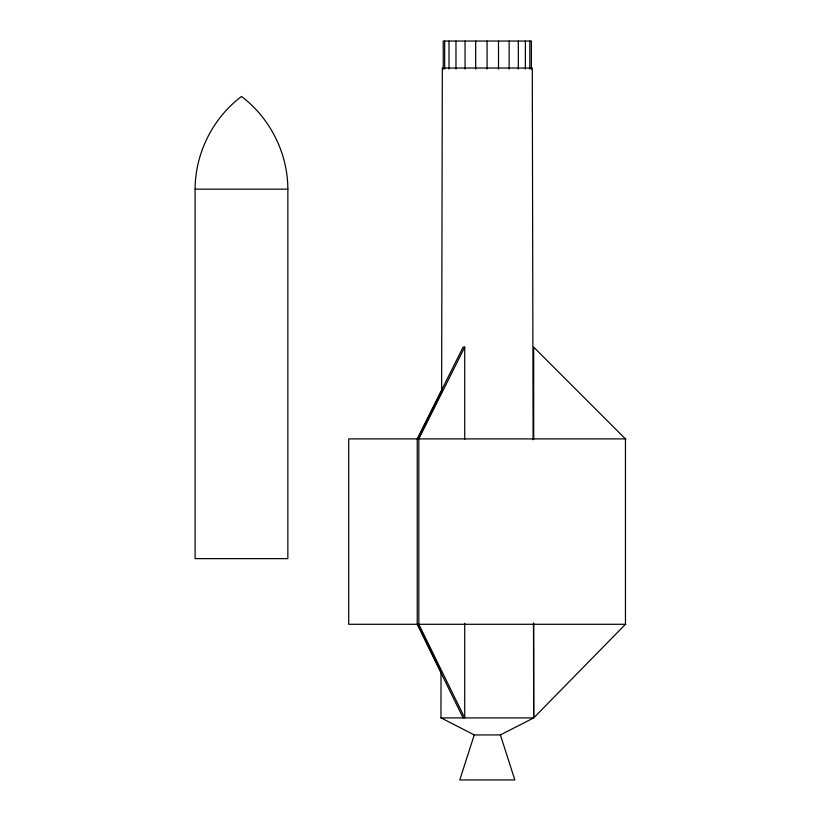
<?xml version="1.0" encoding="UTF-8"?>
<svg xmlns="http://www.w3.org/2000/svg" width="821" height="821" viewBox="0 0 821 821"><rect width="100%" height="100%" fill="white"/><g stroke="black" fill="none" stroke-linecap="round" stroke-linejoin="round"><path stroke-width="1.23" d="M533.691 439.184L533.691 347.129L625.458 438.896L625.458 624.288L533.691 717.913L500.389 734.939L474.24 734.939L440.959 717.841L441.031 671.773M441.636 391.053L442.324 68.02L532.295 68.02L533.096 439.758M195.1 189.158C195.213 153.188 212.772 118.121 241.477 96.457C270.191 118.121 287.75 153.188 287.863 189.158L287.863 558.639L195.1 558.639L195.1 189.158L287.863 189.158M474.24 734.939L459.781 779.95L514.839 779.95L500.389 734.939M417.643 438.896L442.303 389.575M463.116 717.913L417.232 624.288L417.232 438.896L463.116 347.129L464.717 347.129L418.833 438.896L418.833 624.288L464.717 717.913L464.717 623.303M625.9 438.896L348.72 438.896L348.72 624.288L625.9 624.288M440.928 717.913L533.691 717.913L533.691 623.303M417.643 624.288L441.144 672.245M533.486 623.057L533.691 717.913M531.403 69.077L531.403 41.05L443.227 41.05L443.227 69.077M529.832 41.05L529.832 69.077M525.378 41.05L525.378 69.077M518.328 41.05L518.328 69.077M509.153 41.05L509.153 69.077M498.501 41.05L498.501 69.077M487.079 41.05L487.079 69.077M475.677 41.05L475.677 69.077M465.066 41.05L465.066 69.077M464.717 347.129L464.717 439.184M455.973 41.05L455.973 69.077M449.015 41.05L449.015 69.077M444.664 41.05L444.664 69.077"/></g></svg>
